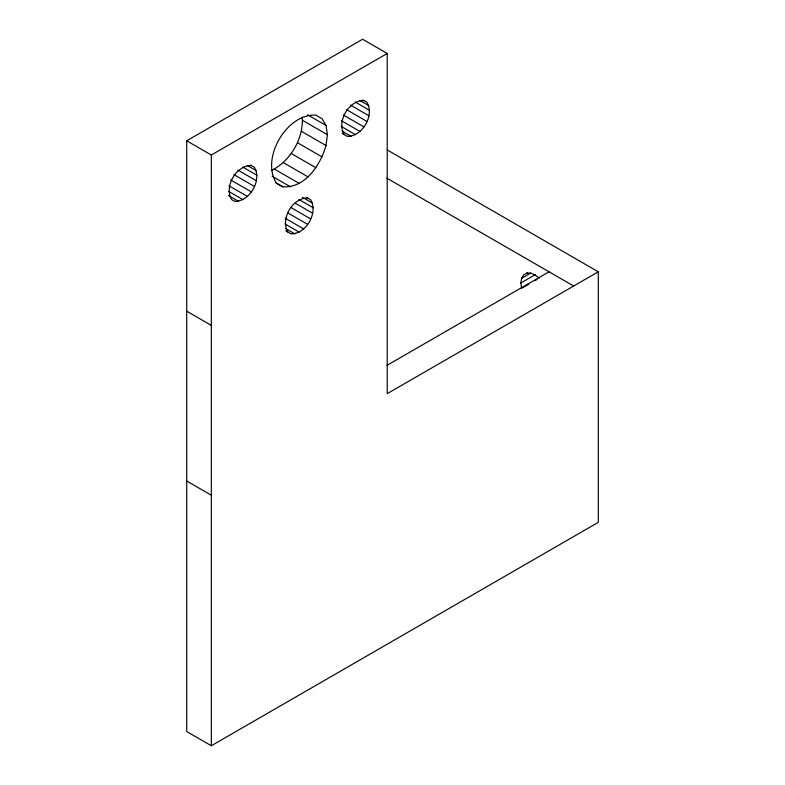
<?xml version="1.0" encoding="UTF-8"?>
<svg xmlns="http://www.w3.org/2000/svg" width="785" height="785" viewBox="0 0 785 785"><rect width="100%" height="100%" fill="white"/><g stroke="black" fill="none" stroke-linecap="round" stroke-linejoin="round"><path stroke-width="1.18" d="M251.269 165.527C236.128 165.321 223.862 186.565 231.614 199.576L234.725 201.372C249.856 201.578 262.121 180.334 254.379 167.323L250.278 164.958M271.394 170.522C290.627 161.053 303.697 138.415 302.284 117.024M285.838 230.888L291.009 233.871C306.14 234.077 318.406 212.833 310.664 199.822L306.562 197.457M326.04 145.549L327.423 134.706L326.04 125.463L322.046 118.712L315.815 115.11C286.525 113.482 260.453 158.649 276.506 183.199L282.737 186.791C305.404 188.341 320.417 164.83 326.04 145.549L301.42 131.331M342.162 133.421L347.294 136.374C362.425 136.58 374.69 115.336 366.948 102.335L362.847 99.97M521.593 288.389L520.897 282.973L521.593 278.351L523.585 274.976L527.687 272.601M186.712 140.8L362.601 39.25L387.221 53.468L387.221 393.658L598.288 271.806L598.288 522.339L211.332 745.75L186.712 731.532L186.712 140.8L211.332 155.018L387.221 53.468M521.593 278.351L530.827 273.023M520.897 282.973L535.262 274.681M386.966 365.378L549.039 271.806M522.614 287.801L528.766 284.248M534.928 280.687L536.979 279.509M526.696 273.18L530.621 273.131L534.968 274.848L539.315 278.155M363.838 100.539C348.697 100.333 336.431 121.577 344.183 134.578M307.553 198.026C292.412 197.82 280.147 219.064 287.899 232.066M359.707 100.382L368.95 105.71M355.271 102.04L369.637 110.332M350.473 105.092L368.95 115.758M346.43 109.586L366.948 121.439M343.31 114.983L363.838 126.827M341.446 120.743L359.913 131.399M387.074 149.856L598.288 271.806M341.2 126.414L355.566 134.706M341.985 131.095L351.219 136.423M307.573 114.796L326.04 125.463M302.794 120.488L327.423 134.706M386.799 178.136L573.668 286.025M297.417 142.693L322.046 156.912M291.196 153.477L315.815 167.696M283.346 162.623L307.975 176.841M274.652 169.236L299.281 183.454M272.11 176.223L290.578 186.879M247.138 165.37L256.371 170.708M302.402 197.28L312.665 203.197M275.555 182.65L282.737 186.791M242.702 167.038L257.068 175.33M298.987 199.527L313.352 207.819M237.904 170.08L256.371 180.746M295.219 203.168L312.665 213.245M233.861 174.584L254.379 186.428M291.166 207.672L310.664 218.927M230.741 179.971L251.269 191.825M288.056 213.059L307.553 224.314M228.877 185.731L247.344 196.397M285.161 218.23L303.628 228.886M228.631 191.403L242.997 199.694M284.916 223.902L299.281 232.193M228.386 195.494L238.65 201.411M285.691 228.582L294.934 233.91M186.712 311.174L211.332 325.392M186.712 480.999L211.332 495.207M211.332 155.018L211.332 745.75"/></g></svg>
